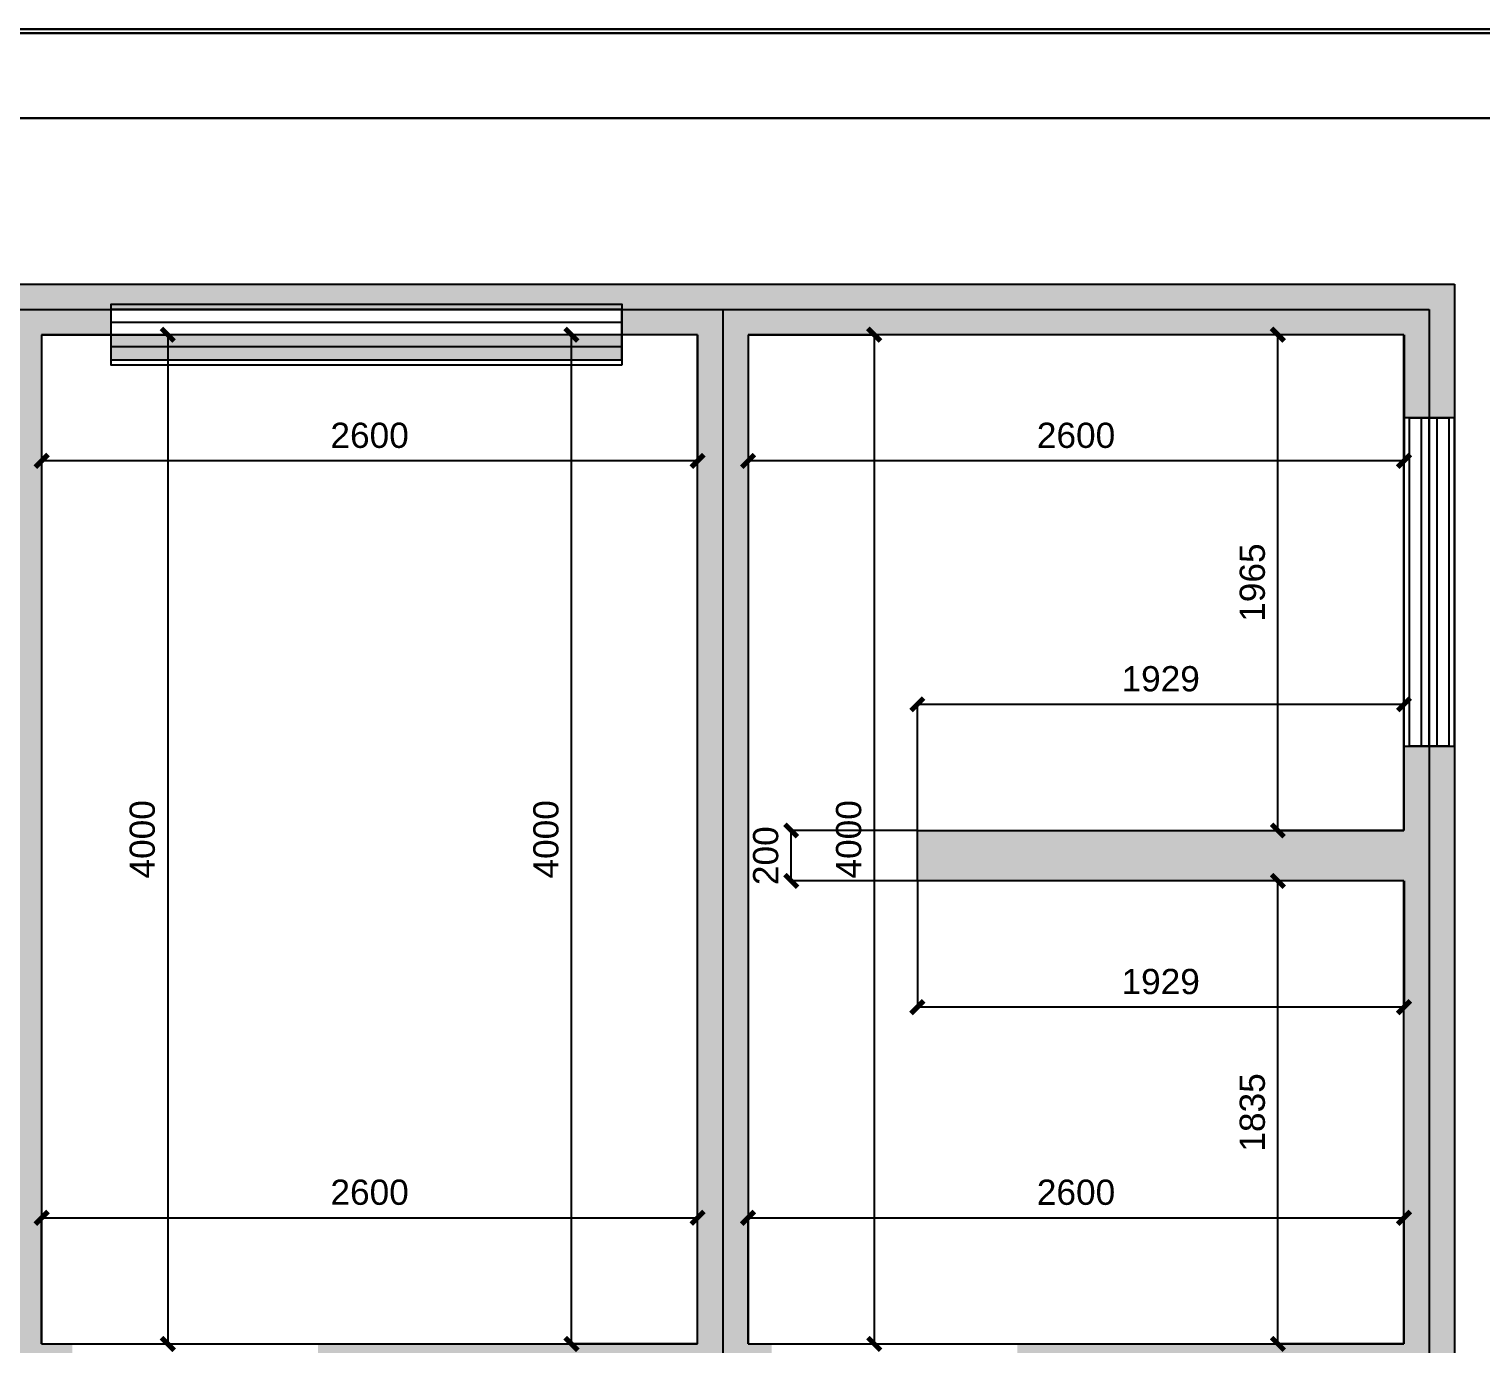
# Model space of a CAD drawing. Header units: inches. Extents: x -9450 to 207408, y -100115 to 6682.
# Drawn here: x -1053 to 4702, y 1471 to 6682 of the extents above; entities that cross this region are included whole.
import ezdxf

# ---------------------------------------------------------------- set-up
doc = ezdxf.new("R2010")
doc.units = ezdxf.units.IN
doc.header["$MEASUREMENT"] = 0
for name, color, linetype in [('A.     05 建筑窗', 5, 'Continuous'), ('E. 图框', 4, 'Continuous'), ('hole', 5, 'Continuous'), ('tag', 1, 'Continuous'), ('wall', 7, 'Continuous')]:
    doc.layers.add(name, color=color, linetype=linetype)
doc.styles.get("Standard").update_dxf_attribs({"font": 'arial.ttf'})
doc.dimstyles.new('DimStyle', dxfattribs={"dimtxt": 100, "dimasz": 50, "dimexe": 0.18, "dimexo": 0.0625, "dimgap": 50, "dimtad": 1, "dimdec": 0, "dimzin": 0, "dimdsep": 46, "dimtxsty": 'Standard', "dimblk": 'ARCHTICK', "dimcen": 0.09, "dimadec": 0, "dimazin": 0, "dimtfac": 1, "dimtdec": 4, "dimtofl": 0, "dimtmove": 0, "dimatfit": 3, "dimfxl": 1, "dimtolj": 1, "dimtzin": 0, "dimarcsym": 0})

# ---------------------------------------------------------------- blocks, each defined once
blk = doc.blocks.new('eet')
at = {"layer": 'E. 图框', "lineweight": 30}
for p, q in [((9450, 6682.5), (-9450, 6682.5)), ((7154.4, 6329.8), (-9101.9, 6329.8)), ((7154.4, 6329.8), (-9101.9, 6329.8)), ((7153.9, 6329.8), (-9101.9, 6329.8))]:
    blk.add_line(p, q, dxfattribs=at)
at = {"layer": 'E. 图框', "color": 7, "lineweight": 30}
blk.add_line((-9438.5, 6666.5), (9438.5, 6666.5), dxfattribs=at)
blk = doc.blocks.new('outWall')
for p, q in [((-7603.2715, 5670.876), (4596.7285, 5670.876)), ((4596.7285, 5670.876), (4596.7285, -2929.124))]:
    blk.add_line(p, q)
blk = doc.blocks.new('窗户')
at = {"color": 5}
for p, q in [((-600, 28.4), (600, 28.4)), ((-600, -28.4), (600, -28.4))]:
    blk.add_line(p, q, dxfattribs=at)
blk.add_lwpolyline([(-600, 71.6), (600, 71.6), (600, -71.6), (-600, -71.6)], close=True, dxfattribs=at)
at = {"layer": 'A.     05 建筑窗'}
blk.add_line((-600, 0), (600, 0), dxfattribs=at)
blk = doc.blocks.new('_ArchTick')
at = {"color": 0, "linetype": 'ByBlock'}
blk.add_lwpolyline([(-0.5, -0.5, 0.4, 0.4, 0), (0.5, 0.5, 0.4, 0.4, 0)], format="xyseb", dxfattribs=at)
blk = doc.blocks.new('*D13')
at = {"color": 0, "linetype": 'ByBlock', "lineweight": -2}
for p, q in [((1596.7, 5470.9), (1096.5, 5470.9)), ((1096.7, 1470.9), (1096.7, 5470.9)), ((1596.7, 1470.9), (1096.5, 1470.9))]:
    blk.add_line(p, q, dxfattribs=at)
at = {"layer": 'Defpoints'}
for p in [(1096.7, 5470.9), (1596.7, 5470.9), (1596.7, 1470.9)]:
    blk.add_point(p, dxfattribs=at)
at = {"color": 0, "lineweight": -2, "xscale": 50, "yscale": 50, "zscale": 50}
for p, rotation in [((1096.7, 5470.9), 90), ((1096.7, 1470.9), 270)]:
    blk.add_blockref('_ArchTick', p, dxfattribs=dict(at, rotation=rotation))
at = {"color": 0, "insert": (1046.7, 3470.9), "char_height": 100, "attachment_point": 8, "rotation": 90}
blk.add_mtext('4000', dxfattribs=at)
blk = doc.blocks.new('*D14')
at = {"color": 0, "linetype": 'ByBlock', "lineweight": -2}
for p, q in [((4396.666, 5470.876), (3896.5485, 5470.876)), ((3896.7285, 3506.0276), (3896.7285, 5470.876)), ((4396.666, 3506.0276), (3896.5485, 3506.0276))]:
    blk.add_line(p, q, dxfattribs=at)
at = {"layer": 'Defpoints'}
for p in [(3896.7285, 5470.876), (4396.7285, 5470.876), (4396.7285, 3506.0276)]:
    blk.add_point(p, dxfattribs=at)
at = {"color": 0, "lineweight": -2, "xscale": 50, "yscale": 50, "zscale": 50}
for p, rotation in [((3896.7285, 5470.876), 90), ((3896.7285, 3506.0276), 270)]:
    blk.add_blockref('_ArchTick', p, dxfattribs=dict(at, rotation=rotation))
at = {"color": 0, "insert": (3846.7285, 4488.4518), "char_height": 100, "attachment_point": 8, "rotation": 90}
blk.add_mtext('1965', dxfattribs=at)
blk = doc.blocks.new('*D15')
at = {"color": 0, "linetype": 'ByBlock', "lineweight": -2}
for p, q in [((4396.666, 3306.0276), (3896.5485, 3306.0276)), ((3896.7285, 1470.876), (3896.7285, 3306.0276)), ((4396.666, 1470.876), (3896.5485, 1470.876))]:
    blk.add_line(p, q, dxfattribs=at)
at = {"layer": 'Defpoints'}
for p in [(3896.7285, 3306.0276), (4396.7285, 3306.0276), (4396.7285, 1470.876)]:
    blk.add_point(p, dxfattribs=at)
at = {"color": 0, "lineweight": -2, "xscale": 50, "yscale": 50, "zscale": 50}
for p, rotation in [((3896.7285, 3306.0276), 90), ((3896.7285, 1470.876), 270)]:
    blk.add_blockref('_ArchTick', p, dxfattribs=dict(at, rotation=rotation))
at = {"color": 0, "insert": (3846.7285, 2388.4518), "char_height": 100, "attachment_point": 8, "rotation": 90}
blk.add_mtext('1835', dxfattribs=at)
blk = doc.blocks.new('*D16')
at = {"color": 0, "linetype": 'ByBlock', "lineweight": -2}
for p, q in [((2467.7324, 3506.0276), (1967.6149, 3506.0276)), ((1967.7949, 3306.0276), (1967.7949, 3506.0276)), ((2467.7324, 3306.0276), (1967.6149, 3306.0276))]:
    blk.add_line(p, q, dxfattribs=at)
at = {"layer": 'Defpoints'}
for p in [(1967.7949, 3506.0276), (2467.7949, 3506.0276), (2467.7949, 3306.0276)]:
    blk.add_point(p, dxfattribs=at)
at = {"color": 0, "lineweight": -2, "xscale": 50, "yscale": 50, "zscale": 50}
for p, rotation in [((1967.7949, 3506.0276), 90), ((1967.7949, 3306.0276), 270)]:
    blk.add_blockref('_ArchTick', p, dxfattribs=dict(at, rotation=rotation))
at = {"color": 0, "insert": (1917.7949, 3406.0276), "char_height": 100, "attachment_point": 8, "rotation": 90}
blk.add_mtext('200', dxfattribs=at)
blk = doc.blocks.new('*D21')
at = {"color": 0, "linetype": 'ByBlock', "lineweight": -2}
for p, q in [((-1003.3, 5470.8), (-1003.3, 4970.7)), ((1596.7, 5470.8), (1596.7, 4970.7)), ((1596.7, 4970.9), (-1003.3, 4970.9))]:
    blk.add_line(p, q, dxfattribs=at)
at = {"layer": 'Defpoints'}
for p in [(-1003.3, 5470.9), (1596.7, 5470.9), (-1003.3, 4970.9)]:
    blk.add_point(p, dxfattribs=at)
at = {"color": 0, "lineweight": -2, "xscale": 50, "yscale": 50, "zscale": 50, "rotation": 180}
blk.add_blockref('_ArchTick', (-1003.3, 4970.9), dxfattribs=at)
at = {"color": 0, "lineweight": -2, "xscale": 50, "yscale": 50, "zscale": 50}
blk.add_blockref('_ArchTick', (1596.7, 4970.9), dxfattribs=at)
at = {"color": 0, "insert": (296.7, 5020.9), "char_height": 100, "attachment_point": 8}
blk.add_mtext('2600', dxfattribs=at)
blk = doc.blocks.new('*D22')
at = {"color": 0, "linetype": 'ByBlock', "lineweight": -2}
for p, q in [((1796.7285, 5470.8135), (1796.7285, 4970.696)), ((4396.7285, 5470.8135), (4396.7285, 4970.696)), ((4396.7285, 4970.876), (1796.7285, 4970.876))]:
    blk.add_line(p, q, dxfattribs=at)
at = {"layer": 'Defpoints'}
for p in [(1796.7285, 5470.876), (4396.7285, 5470.876), (1796.7285, 4970.876)]:
    blk.add_point(p, dxfattribs=at)
at = {"color": 0, "lineweight": -2, "xscale": 50, "yscale": 50, "zscale": 50, "rotation": 180}
blk.add_blockref('_ArchTick', (1796.7285, 4970.876), dxfattribs=at)
at = {"color": 0, "lineweight": -2, "xscale": 50, "yscale": 50, "zscale": 50}
blk.add_blockref('_ArchTick', (4396.7285, 4970.876), dxfattribs=at)
at = {"color": 0, "insert": (3096.7285, 5020.876), "char_height": 100, "attachment_point": 8}
blk.add_mtext('2600', dxfattribs=at)
blk = doc.blocks.new('*D23')
at = {"color": 0, "linetype": 'ByBlock', "lineweight": -2}
for p, q in [((2467.7949, 3305.9651), (2467.7949, 2805.8476)), ((4396.7285, 3305.9651), (4396.7285, 2805.8476)), ((4396.7285, 2806.0276), (2467.7949, 2806.0276))]:
    blk.add_line(p, q, dxfattribs=at)
at = {"layer": 'Defpoints'}
for p in [(2467.7949, 3306.0276), (4396.7285, 3306.0276), (2467.7949, 2806.0276)]:
    blk.add_point(p, dxfattribs=at)
at = {"color": 0, "lineweight": -2, "xscale": 50, "yscale": 50, "zscale": 50, "rotation": 180}
blk.add_blockref('_ArchTick', (2467.7949, 2806.0276), dxfattribs=at)
at = {"color": 0, "lineweight": -2, "xscale": 50, "yscale": 50, "zscale": 50}
blk.add_blockref('_ArchTick', (4396.7285, 2806.0276), dxfattribs=at)
at = {"color": 0, "insert": (3432.2617, 2856.0276), "char_height": 100, "attachment_point": 8}
blk.add_mtext('1929', dxfattribs=at)
blk = doc.blocks.new('*D26')
at = {"color": 0, "linetype": 'ByBlock', "lineweight": -2}
for p, q in [((-1003.2, 5470.9), (-503.1, 5470.9)), ((-503.3, 5470.9), (-503.3, 1470.9)), ((-1003.2, 1470.9), (-503.1, 1470.9))]:
    blk.add_line(p, q, dxfattribs=at)
at = {"layer": 'Defpoints'}
for p in [(-1003.3, 5470.9), (-1003.3, 1470.9), (-503.3, 1470.9)]:
    blk.add_point(p, dxfattribs=at)
at = {"color": 0, "lineweight": -2, "xscale": 50, "yscale": 50, "zscale": 50}
for p, rotation in [((-503.3, 5470.9), 90), ((-503.3, 1470.9), 270)]:
    blk.add_blockref('_ArchTick', p, dxfattribs=dict(at, rotation=rotation))
at = {"color": 0, "insert": (-553.3, 3470.9), "char_height": 100, "attachment_point": 8, "rotation": 90}
blk.add_mtext('4000', dxfattribs=at)
blk = doc.blocks.new('*D27')
at = {"color": 0, "linetype": 'ByBlock', "lineweight": -2}
for p, q in [((1796.791, 5470.876), (2296.9085, 5470.876)), ((2296.7285, 5470.876), (2296.7285, 1470.876)), ((1796.791, 1470.876), (2296.9085, 1470.876))]:
    blk.add_line(p, q, dxfattribs=at)
at = {"layer": 'Defpoints'}
for p in [(1796.7285, 5470.876), (1796.7285, 1470.876), (2296.7285, 1470.876)]:
    blk.add_point(p, dxfattribs=at)
at = {"color": 0, "lineweight": -2, "xscale": 50, "yscale": 50, "zscale": 50}
for p, rotation in [((2296.7285, 5470.876), 90), ((2296.7285, 1470.876), 270)]:
    blk.add_blockref('_ArchTick', p, dxfattribs=dict(at, rotation=rotation))
at = {"color": 0, "insert": (2246.7285, 3470.876), "char_height": 100, "attachment_point": 8, "rotation": 90}
blk.add_mtext('4000', dxfattribs=at)
blk = doc.blocks.new('*D32')
at = {"color": 0, "linetype": 'ByBlock', "lineweight": -2}
for p, q in [((2467.7949, 3506.0901), (2467.7949, 4006.2076)), ((2467.7949, 4006.0276), (4396.7285, 4006.0276)), ((4396.7285, 3506.0901), (4396.7285, 4006.2076))]:
    blk.add_line(p, q, dxfattribs=at)
at = {"layer": 'Defpoints'}
for p in [(4396.7285, 4006.0276), (2467.7949, 3506.0276), (4396.7285, 3506.0276)]:
    blk.add_point(p, dxfattribs=at)
at = {"color": 0, "lineweight": -2, "xscale": 50, "yscale": 50, "zscale": 50, "rotation": 180}
blk.add_blockref('_ArchTick', (2467.7949, 4006.0276), dxfattribs=at)
at = {"color": 0, "lineweight": -2, "xscale": 50, "yscale": 50, "zscale": 50}
blk.add_blockref('_ArchTick', (4396.7285, 4006.0276), dxfattribs=at)
at = {"color": 0, "insert": (3432.2617, 4056.0276), "char_height": 100, "attachment_point": 8}
blk.add_mtext('1929', dxfattribs=at)
blk = doc.blocks.new('*D33')
at = {"color": 0, "linetype": 'ByBlock', "lineweight": -2}
for p, q in [((1796.7285, 1470.9385), (1796.7285, 1971.056)), ((1796.7285, 1970.876), (4396.7285, 1970.876)), ((4396.7285, 1470.9385), (4396.7285, 1971.056))]:
    blk.add_line(p, q, dxfattribs=at)
at = {"layer": 'Defpoints'}
for p in [(4396.7285, 1970.876), (1796.7285, 1470.876), (4396.7285, 1470.876)]:
    blk.add_point(p, dxfattribs=at)
at = {"color": 0, "lineweight": -2, "xscale": 50, "yscale": 50, "zscale": 50, "rotation": 180}
blk.add_blockref('_ArchTick', (1796.7285, 1970.876), dxfattribs=at)
at = {"color": 0, "lineweight": -2, "xscale": 50, "yscale": 50, "zscale": 50}
blk.add_blockref('_ArchTick', (4396.7285, 1970.876), dxfattribs=at)
at = {"color": 0, "insert": (3096.7285, 2020.876), "char_height": 100, "attachment_point": 8}
blk.add_mtext('2600', dxfattribs=at)
blk = doc.blocks.new('*D45')
at = {"color": 0, "linetype": 'ByBlock', "lineweight": -2}
for p, q in [((-1003.3, 1470.9), (-1003.3, 1971.1)), ((-1003.3, 1970.9), (1596.7, 1970.9)), ((1596.7, 1470.9), (1596.7, 1971.1))]:
    blk.add_line(p, q, dxfattribs=at)
at = {"layer": 'Defpoints'}
for p in [(1596.7, 1970.9), (-1003.3, 1470.9), (1596.7, 1470.9)]:
    blk.add_point(p, dxfattribs=at)
at = {"color": 0, "lineweight": -2, "xscale": 50, "yscale": 50, "zscale": 50, "rotation": 180}
blk.add_blockref('_ArchTick', (-1003.3, 1970.9), dxfattribs=at)
at = {"color": 0, "lineweight": -2, "xscale": 50, "yscale": 50, "zscale": 50}
blk.add_blockref('_ArchTick', (1596.7, 1970.9), dxfattribs=at)
at = {"color": 0, "insert": (296.7, 2020.9), "char_height": 100, "attachment_point": 8}
blk.add_mtext('2600', dxfattribs=at)

msp = doc.modelspace()

# ---------------------------------------------------------------- hatches: boundary and pattern name
h = msp.add_hatch(color=8)
h.paths.add_polyline_path([(-7603.3, 5670.9), (4596.7, 5670.9), (4596.7, -2929.1), (-1406.1, -2929.1), (-1406.1, -4875.8), (-3803.3, -4875.8), (-3803.3, -2929.1), (-7603.3, -2929.1)])
h.paths.add_polyline_path([(4396.7, -2729.1), (4396.7, 1270.9), (1696.7, 1270.9), (-1103.3, 1270.9), (-3603.3, 1270.9), (-3603.3, -2829.1), (-3603.3, -4675.8), (-1606.1, -4675.8), (-1606.1, -2729.1)])
h.paths.add_polyline_path([(4496.7, 1138.1), (4296.7, 1138.1), (4296.7, -2563.3), (4496.7, -2563.3)])
h.paths.add_polyline_path([(-3803.3, 95.1), (-3603.3, 95.1), (-3603.3, 1069.1), (-3803.3, 1069.1)])
h.paths.add_polyline_path([(-2405.4, 1270.9), (-2405.4, 1470.9), (-1431.4, 1470.9), (-1431.4, 1270.9)])
h.paths.add_polyline_path([(-882.3, 1470.9), (-882.3, 1270.9), (91.8, 1270.9), (91.8, 1470.9)])
h.paths.add_polyline_path([(1890.2, 1470.9), (1890.2, 1270.9), (2864.2, 1270.9), (2864.2, 1470.9)])
h.paths.add_polyline_path([(-3603.3, 5470.9), (-3603.3, 2970.9), (-3603.3, 1470.9), (-1203.3, 1470.9), (-1203.3, 5470.9)])
h.paths.add_polyline_path([(-3455.4, 5570.9), (-3455.4, 5370.9), (-1430.6, 5370.9), (-1430.6, 5570.9)])
h.paths.add_polyline_path([(-7403.3, 5470.9), (-7403.3, 3070.9), (-3803.3, 3070.9), (-3803.3, 5470.9)])
h.paths.add_polyline_path([(-7603.3, 4100.1), (-7403.3, 4100.1), (-7403.3, 5401.9), (-7603.3, 5401.9)])
h.paths.add_polyline_path([(-3985.4, 2870.9), (-3985.4, 3070.9), (-4959.4, 3070.9), (-4959.4, 2870.9)])
h.paths.add_polyline_path([(-7403.3, 2870.9), (-7403.3, -2729.1), (-3803.3, -2729.1), (-3803.3, 1370.9), (-3803.3, 2870.9)])
h.paths.add_polyline_path([(-1003.3, 5470.9), (-1003.3, 1470.9), (1596.7, 1470.9), (1596.7, 5470.9)])
h.paths.add_polyline_path([(-728.4, 5570.9), (-728.4, 5370.9), (1296.5, 5370.9), (1296.5, 5570.9)])
h.paths.add_polyline_path([(2467.8, 3506), (4396.7, 3506), (4396.7, 5470.9), (1796.7, 5470.9), (1796.7, 1470.9), (4396.7, 1470.9), (4396.7, 3306), (2467.8, 3306)])
h.paths.add_polyline_path([(4596.7, 5142.1), (4396.7, 5142.1), (4396.7, 3840.3), (4596.7, 3840.3)])

# ---------------------------------------------------------------- linework, layer by layer
for p, q in [((-7603.3, 5670.9), (4596.7, 5670.9)), ((4596.7, 5670.9), (4596.7, -2929.1))]:
    msp.add_line(p, q)
at = {"layer": 'hole'}
for p, q in [((-728.4, 5570.9), (-728.4, 5370.9)), ((1296.5, 5570.9), (-728.4, 5570.9)), ((-728.4, 5570.9), (-728.4, 5370.9)), ((1296.5, 5570.9), (-728.4, 5570.9)), ((1296.5, 5370.9), (1296.5, 5570.9)), ((1296.5, 5370.9), (1296.5, 5570.9)), ((-728.4, 5370.9), (1296.5, 5370.9)), ((-728.4, 5370.9), (1296.5, 5370.9)), ((4596.7, 5142.1), (4396.7, 5142.1)), ((4396.7, 5142.1), (4396.7, 3840.3)), ((4596.7, 5142.1), (4396.7, 5142.1)), ((4396.7, 5142.1), (4396.7, 3840.3)), ((4596.7, 3840.3), (4596.7, 5142.1)), ((4596.7, 3840.3), (4596.7, 5142.1)), ((4396.7, 3840.3), (4596.7, 3840.3)), ((4396.7, 3840.3), (4596.7, 3840.3))]:
    msp.add_line(p, q, dxfattribs=at)
at = {"layer": 'wall'}
for p, q in [((-1103.3, 5570.9), (1696.7, 5570.9)), ((1696.7, 5570.9), (1696.7, 1370.9)), ((1696.7, 5570.9), (4496.7, 5570.9)), ((4496.7, 5570.9), (4496.7, 3406)), ((-1003.3, 5470.9), (-1003.3, 1470.9)), ((1596.7, 5470.9), (-1003.3, 5470.9)), ((-1003.3, 5470.9), (-1003.3, 1470.9)), ((1596.7, 5470.9), (-1003.3, 5470.9)), ((1596.7, 1470.9), (1596.7, 5470.9)), ((1596.7, 1470.9), (1596.7, 5470.9)), ((4396.7, 5470.9), (1796.7, 5470.9)), ((1796.7, 5470.9), (1796.7, 1470.9)), ((4396.7, 5470.9), (1796.7, 5470.9)), ((1796.7, 5470.9), (1796.7, 1470.9)), ((4396.7, 3506), (4396.7, 5470.9)), ((4396.7, 3506), (4396.7, 5470.9)), ((2467.8, 3506), (4396.7, 3506)), ((2467.8, 3306), (2467.8, 3506)), ((2467.8, 3506), (4396.7, 3506)), ((2467.8, 3306), (2467.8, 3506)), ((4496.7, 3406), (4496.7, 1370.9)), ((4396.7, 3306), (2467.8, 3306)), ((4396.7, 3306), (2467.8, 3306)), ((4396.7, 1470.9), (4396.7, 3306)), ((4396.7, 1470.9), (4396.7, 3306)), ((-1003.3, 1470.9), (1596.7, 1470.9)), ((-1003.3, 1470.9), (1596.7, 1470.9)), ((1796.7, 1470.9), (4396.7, 1470.9)), ((1796.7, 1470.9), (4396.7, 1470.9))]:
    msp.add_line(p, q, dxfattribs=at)

# ---------------------------------------------------------------- block references
msp.add_blockref('outWall', (0, 0))
at = {"layer": 'Defpoints'}
msp.add_blockref('eet', (0, 0), dxfattribs=at)
at = {"layer": 'hole'}
for p, xscale, yscale, zscale, rotation in [((284.1, 5470.9, -284.1), 1.68748620745131, 1.68748620745131, 1.68748620745131, 180), ((4496.7, 4491.2, -4496.7), 1.08497952845047, 1.08497952845047, 1.08497952845047, 90)]:
    msp.add_blockref('窗户', p, dxfattribs=dict(at, xscale=xscale, yscale=yscale, zscale=zscale, rotation=rotation))

# ---------------------------------------------------------------- dimensions: what is measured, and where the dimension line sits
at = {"layer": 'tag'}
for base, p1, p2, angle, picture, middle in [((-1003.3, 4970.9), (1596.7, 5470.9), (-1003.3, 5470.9), 180, '*D21', (296.7, 4970.9)), ((-503.3, 1470.9), (-1003.3, 5470.9), (-1003.3, 1470.9), 270, '*D26', (-503.3, 3470.9)), ((1096.7, 5470.9), (1596.7, 1470.9), (1596.7, 5470.9), 90, '*D13', (1096.7, 3470.9)), ((1796.7, 4970.9), (4396.7, 5470.9), (1796.7, 5470.9), 180, '*D22', (3096.7, 4970.9)), ((2296.7, 1470.9), (1796.7, 5470.9), (1796.7, 1470.9), 270, '*D27', (2296.7, 3470.9)), ((3896.7, 5470.9), (4396.7, 3506), (4396.7, 5470.9), 90, '*D14', (3896.7, 4488.5)), ((1967.8, 3506), (2467.8, 3306), (2467.8, 3506), 90, '*D16', (1967.8, 3406)), ((3896.7, 3306), (4396.7, 1470.9), (4396.7, 3306), 90, '*D15', (3896.7, 2388.5)), ((2467.8, 2806), (4396.7, 3306), (2467.8, 3306), 180, '*D23', (3432.3, 2806)), ((1596.7, 1970.9), (-1003.3, 1470.9), (1596.7, 1470.9), 0, '*D45', (296.7, 1970.9))]:
    dim = msp.add_linear_dim(base=base, p1=p1, p2=p2, angle=angle, dimstyle='DimStyle', override={"dimpost": '<>'}, dxfattribs=at)
    dim.commit()
    dim.dimension.update_dxf_attribs({"geometry": picture, "text_midpoint": middle})
for base, p1, p2, picture, middle in [((4396.7, 4006), (2467.8, 3506), (4396.7, 3506), '*D32', (3432.3, 4006)), ((4396.7, 1970.9), (1796.7, 1470.9), (4396.7, 1470.9), '*D33', (3096.7, 1970.9))]:
    dim = msp.add_linear_dim(base=base, p1=p1, p2=p2, dimstyle='DimStyle', override={"dimpost": '<>'}, dxfattribs=at)
    dim.commit()
    dim.dimension.update_dxf_attribs({"geometry": picture, "text_midpoint": middle})

doc.saveas('drawing.dxf')
